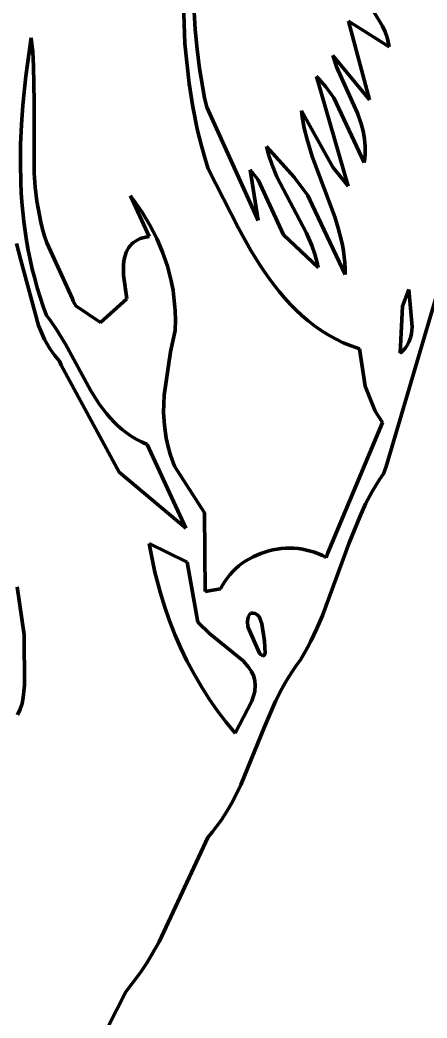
# Model space of a CAD drawing. Header units: millimetres. Extents: x 0 to 7.9, y 0 to 11.
# Drawn here: x 4.288 to 4.979, y 2.919 to 4.614 of the extents above; entities that cross this region are included whole.
import ezdxf

# ---------------------------------------------------------------- set-up
doc = ezdxf.new("R2010")
doc.units = ezdxf.units.MM
doc.layers.add('color#020202ff', color=7, linetype='CONTINUOUS', lineweight=100)
doc.layers.add('color#fefefeff', color=7, linetype='CONTINUOUS', lineweight=100)

msp = doc.modelspace()

# ---------------------------------------------------------------- linework, layer by layer
at = {"layer": 'color#020202ff'}
for p, q in [((4.5684, 4.5739), (4.5627, 4.75)), ((4.5829, 4.6479), (4.5859, 4.5979)), ((4.9038, 4.6038), (4.8874, 4.6308)), ((4.8814, 4.4786), (4.8458, 4.6119)), ((4.8458, 4.6119), (4.9148, 4.5686)), ((4.5859, 4.5979), (4.589, 4.5647)), ((4.9082, 4.5943), (4.9038, 4.6038)), ((4.2982, 4.5185), (4.3075, 4.5838)), ((4.3075, 4.5838), (4.31, 4.5598)), ((4.9117, 4.5844), (4.9082, 4.5943)), ((4.913, 4.5793), (4.9117, 4.5844)), ((4.9141, 4.574), (4.913, 4.5793)), ((4.5757, 4.5065), (4.5684, 4.5739)), ((4.589, 4.5647), (4.5932, 4.5316)), ((4.9148, 4.5686), (4.9141, 4.574)), ((4.31, 4.5598), (4.3115, 4.5357)), ((4.8259, 4.5348), (4.8196, 4.5536)), ((4.8196, 4.5536), (4.8814, 4.4786)), ((4.3115, 4.5357), (4.3123, 4.4752)), ((4.5932, 4.5316), (4.5957, 4.5151)), ((4.8611, 4.4561), (4.8259, 4.5348)), ((4.2931, 4.4692), (4.2982, 4.5185)), ((4.5957, 4.5151), (4.5986, 4.4986)), ((4.8455, 4.3316), (4.792, 4.5179)), ((4.792, 4.5179), (4.7962, 4.5137)), ((4.7962, 4.5137), (4.8077, 4.5006)), ((4.582, 4.4664), (4.5757, 4.5065)), ((4.5986, 4.4986), (4.6018, 4.4822)), ((4.8077, 4.5006), (4.8209, 4.4817)), ((4.6018, 4.4822), (4.6054, 4.4658)), ((4.8209, 4.4817), (4.8724, 4.3718)), ((4.2908, 4.4363), (4.2931, 4.4692)), ((4.3123, 4.4752), (4.3128, 4.3541)), ((4.59, 4.4266), (4.582, 4.4664)), ((4.6054, 4.4658), (4.6929, 4.2738)), ((4.7676, 4.4497), (4.7665, 4.4597)), ((4.7665, 4.4597), (4.8195, 4.3642)), ((4.7692, 4.4399), (4.7676, 4.4497)), ((4.8676, 4.4376), (4.8611, 4.4561)), ((4.2894, 4.4033), (4.2908, 4.4363)), ((4.5965, 4.4003), (4.59, 4.4266)), ((4.771, 4.4302), (4.7692, 4.4399)), ((4.7757, 4.4109), (4.771, 4.4302)), ((4.871, 4.4251), (4.8676, 4.4376)), ((4.7845, 4.3825), (4.7757, 4.4109)), ((4.8733, 4.4122), (4.871, 4.4251)), ((4.874, 4.4057), (4.8733, 4.4122)), ((4.2891, 4.3703), (4.2894, 4.4033)), ((4.6038, 4.3742), (4.5965, 4.4003)), ((4.7108, 4.3839), (4.707, 4.399)), ((4.707, 4.399), (4.7536, 4.3472)), ((4.8744, 4.3991), (4.874, 4.4057)), ((4.8742, 4.3857), (4.8745, 4.3924)), ((4.8745, 4.3924), (4.8744, 4.3991)), ((4.7157, 4.3693), (4.7108, 4.3839)), ((4.8228, 4.2796), (4.7845, 4.3825)), ((4.8724, 4.3718), (4.8735, 4.3788)), ((4.8735, 4.3788), (4.8742, 4.3857)), ((4.2899, 4.3374), (4.2891, 4.3703)), ((4.6078, 4.3612), (4.6038, 4.3742)), ((4.6594, 4.2604), (4.6078, 4.3612)), ((4.6929, 4.2738), (4.6791, 4.3595)), ((4.6791, 4.3595), (4.693, 4.3428)), ((4.7245, 4.348), (4.7157, 4.3693)), ((4.8195, 4.3642), (4.8455, 4.3316)), ((4.3128, 4.3541), (4.3145, 4.3301)), ((4.693, 4.3428), (4.7357, 4.2494)), ((4.7745, 4.2522), (4.7245, 4.348)), ((4.7536, 4.3472), (4.7769, 4.3161)), ((4.2907, 4.321), (4.2899, 4.3374)), ((4.3145, 4.3301), (4.3173, 4.3062)), ((4.2918, 4.3046), (4.2907, 4.321)), ((4.5078, 4.2462), (4.476, 4.3153)), ((4.476, 4.3153), (4.4812, 4.3086)), ((4.4812, 4.3086), (4.4959, 4.2877)), ((4.7769, 4.3161), (4.7844, 4.3003)), ((4.2933, 4.2882), (4.2918, 4.3046)), ((4.3173, 4.3062), (4.3192, 4.2943)), ((4.3192, 4.2943), (4.3214, 4.2825)), ((4.7844, 4.3003), (4.8406, 4.1817)), ((4.2951, 4.2719), (4.2933, 4.2882)), ((4.3214, 4.2825), (4.3239, 4.2707)), ((4.4959, 4.2877), (4.509, 4.2659)), ((4.8287, 4.2607), (4.8228, 4.2796)), ((4.2972, 4.2556), (4.2951, 4.2719)), ((4.3239, 4.2707), (4.3269, 4.2589)), ((4.3269, 4.2589), (4.3303, 4.2472)), ((4.509, 4.2659), (4.5206, 4.2432)), ((4.6805, 4.2228), (4.6594, 4.2604)), ((4.8337, 4.2414), (4.8287, 4.2607)), ((4.2997, 4.2394), (4.2972, 4.2556)), ((4.3026, 4.2232), (4.2997, 4.2394)), ((4.3303, 4.2472), (4.3341, 4.2355)), ((4.4844, 4.2386), (4.4883, 4.2408)), ((4.4883, 4.2408), (4.4925, 4.2427)), ((4.4925, 4.2427), (4.4972, 4.2442)), ((4.4972, 4.2442), (4.5023, 4.2454)), ((4.5023, 4.2454), (4.5078, 4.2462)), ((4.5206, 4.2432), (4.5305, 4.2198)), ((4.7357, 4.2494), (4.7945, 4.1937)), ((4.7836, 4.231), (4.7745, 4.2522)), ((4.8358, 4.2317), (4.8337, 4.2414)), ((4.2828, 4.2346), (4.2898, 4.2062)), ((4.3058, 4.2071), (4.3026, 4.2232)), ((4.3341, 4.2355), (4.3775, 4.1407)), ((4.4689, 4.2199), (4.4707, 4.2236)), ((4.4707, 4.2236), (4.4728, 4.2271)), ((4.4728, 4.2271), (4.4752, 4.2303)), ((4.4752, 4.2303), (4.4779, 4.2334)), ((4.4779, 4.2334), (4.481, 4.2361)), ((4.481, 4.2361), (4.4844, 4.2386)), ((4.6954, 4.1985), (4.6805, 4.2228)), ((4.7887, 4.2164), (4.7836, 4.231)), ((4.8375, 4.2219), (4.8358, 4.2317)), ((4.8389, 4.212), (4.8375, 4.2219)), ((4.2898, 4.2062), (4.32, 4.0949)), ((4.3094, 4.1911), (4.3058, 4.2071)), ((4.4641, 4.1991), (4.4653, 4.2078)), ((4.4653, 4.2078), (4.4675, 4.216)), ((4.4675, 4.216), (4.4689, 4.2199)), ((4.5305, 4.2198), (4.5387, 4.1957)), ((4.7929, 4.2014), (4.7887, 4.2164)), ((4.8399, 4.202), (4.8389, 4.212)), ((5.0138, 4.2089), (4.9097, 3.8558)), ((4.3135, 4.1751), (4.3094, 4.1911)), ((4.464, 4.1807), (4.4641, 4.1991)), ((4.5387, 4.1957), (4.545, 4.1711)), ((4.7033, 4.1866), (4.6954, 4.1985)), ((4.7945, 4.1937), (4.7929, 4.2014)), ((4.8405, 4.1919), (4.8399, 4.202)), ((4.8406, 4.1817), (4.8405, 4.1919)), ((4.3179, 4.1592), (4.3135, 4.1751)), ((4.47, 4.1404), (4.464, 4.1807)), ((4.545, 4.1711), (4.5482, 4.1544)), ((4.7114, 4.175), (4.7033, 4.1866)), ((4.7198, 4.1637), (4.7114, 4.175)), ((4.3227, 4.1434), (4.3179, 4.1592)), ((4.5482, 4.1544), (4.5504, 4.1376)), ((4.7285, 4.1527), (4.7198, 4.1637)), ((4.9482, 4.1564), (4.9375, 4.1278)), ((4.9543, 4.0931), (4.9482, 4.1564)), ((4.328, 4.1277), (4.3227, 4.1434)), ((4.3775, 4.1407), (4.3788, 4.1363)), ((4.4252, 4.1005), (4.47, 4.1404)), ((4.5504, 4.1376), (4.5518, 4.1207)), ((4.7376, 4.142), (4.7285, 4.1527)), ((4.7469, 4.1317), (4.7376, 4.142)), ((4.3337, 4.112), (4.328, 4.1277)), ((4.3788, 4.1363), (4.3831, 4.1287)), ((4.3831, 4.1287), (4.4252, 4.1005)), ((4.5518, 4.1207), (4.5522, 4.1037)), ((4.7567, 4.1218), (4.7469, 4.1317)), ((4.7668, 4.1123), (4.7567, 4.1218)), ((4.9375, 4.1278), (4.9337, 4.0483)), ((4.3396, 4.1044), (4.3337, 4.112)), ((4.3505, 4.0885), (4.3396, 4.1044)), ((4.5522, 4.1037), (4.5517, 4.0867)), ((4.7774, 4.1033), (4.7668, 4.1123)), ((4.7884, 4.0947), (4.7774, 4.1033)), ((4.32, 4.0949), (4.3303, 4.0716)), ((4.3656, 4.0635), (4.3505, 4.0885)), ((4.5517, 4.0867), (4.5437, 4.0507)), ((4.7999, 4.0867), (4.7884, 4.0947)), ((4.8118, 4.0792), (4.7999, 4.0867)), ((4.953, 4.0816), (4.9543, 4.0931)), ((4.3303, 4.0716), (4.3399, 4.0551)), ((4.8242, 4.0723), (4.8118, 4.0792)), ((4.8372, 4.066), (4.8242, 4.0723)), ((4.9485, 4.0671), (4.9512, 4.0742)), ((4.9512, 4.0742), (4.953, 4.0816)), ((4.3399, 4.0551), (4.3473, 4.0446)), ((4.4079, 3.9856), (4.3656, 4.0635)), ((4.8507, 4.0604), (4.8372, 4.066)), ((4.8648, 4.0554), (4.8507, 4.0604)), ((4.8742, 3.992), (4.8648, 4.0554)), ((4.937, 4.0511), (4.9399, 4.0541)), ((4.9399, 4.0541), (4.9425, 4.0572)), ((4.9425, 4.0572), (4.9448, 4.0604)), ((4.9448, 4.0604), (4.9485, 4.0671)), ((4.3473, 4.0446), (4.3556, 4.0345)), ((4.5437, 4.0507), (4.533, 3.9771)), ((4.9337, 4.0483), (4.937, 4.0511)), ((4.3556, 4.0345), (4.3582, 4.0276)), ((4.3582, 4.0276), (4.4568, 3.8458)), ((4.4181, 3.9691), (4.4079, 3.9856)), ((4.8914, 3.9499), (4.8742, 3.992)), ((4.4235, 3.9611), (4.4181, 3.9691)), ((4.533, 3.9771), (4.5323, 3.9475)), ((4.4292, 3.9534), (4.4235, 3.9611)), ((4.4351, 3.9459), (4.4292, 3.9534)), ((4.4413, 3.9386), (4.4351, 3.9459)), ((4.4477, 3.9316), (4.4413, 3.9386)), ((4.5323, 3.9475), (4.5336, 3.9255)), ((4.9039, 3.9302), (4.8914, 3.9499)), ((4.4546, 3.925), (4.4477, 3.9316)), ((4.4618, 3.9187), (4.4546, 3.925)), ((4.4694, 3.9127), (4.4618, 3.9187)), ((4.5336, 3.9255), (4.5367, 3.9036)), ((4.8107, 3.7092), (4.9039, 3.9302)), ((4.4774, 3.9072), (4.4694, 3.9127)), ((4.4859, 3.902), (4.4774, 3.9072)), ((4.4949, 3.8973), (4.4859, 3.902)), ((4.5367, 3.9036), (4.5399, 3.8891)), ((4.5044, 3.8931), (4.4949, 3.8973)), ((4.5699, 3.751), (4.5044, 3.8931)), ((4.5399, 3.8891), (4.5441, 3.8747)), ((4.5441, 3.8747), (4.5506, 3.8561)), ((4.5506, 3.8561), (4.6015, 3.777)), ((4.9097, 3.8558), (4.9052, 3.8434)), ((4.4568, 3.8458), (4.5699, 3.751)), ((4.8985, 3.8335), (4.8922, 3.8233)), ((4.9052, 3.8434), (4.8985, 3.8335)), ((4.8922, 3.8233), (4.8862, 3.813)), ((4.8862, 3.813), (4.8751, 3.792)), ((4.8751, 3.792), (4.865, 3.7704)), ((4.6015, 3.777), (4.6025, 3.6432)), ((4.865, 3.7704), (4.847, 3.7262)), ((4.508, 3.7249), (4.5101, 3.7127)), ((4.5724, 3.693), (4.508, 3.7249)), ((4.7109, 3.7123), (4.7178, 3.714)), ((4.7178, 3.714), (4.7249, 3.7153)), ((4.7249, 3.7153), (4.732, 3.7162)), ((4.732, 3.7162), (4.7392, 3.7167)), ((4.7392, 3.7167), (4.7464, 3.7169)), ((4.7464, 3.7169), (4.7535, 3.7167)), ((4.7535, 3.7167), (4.7607, 3.7161)), ((4.7607, 3.7161), (4.7678, 3.7151)), ((4.7678, 3.7151), (4.7748, 3.7138)), ((4.7748, 3.7138), (4.7818, 3.712)), ((4.847, 3.7262), (4.8017, 3.6025)), ((4.5101, 3.7127), (4.5175, 3.6763)), ((4.6717, 3.6952), (4.6778, 3.6989)), ((4.6778, 3.6989), (4.6841, 3.7023)), ((4.6841, 3.7023), (4.6905, 3.7053)), ((4.6905, 3.7053), (4.6972, 3.708)), ((4.6972, 3.708), (4.704, 3.7104)), ((4.704, 3.7104), (4.7109, 3.7123)), ((4.7818, 3.712), (4.7886, 3.7099)), ((4.7886, 3.7099), (4.7953, 3.7073)), ((4.7953, 3.7073), (4.8019, 3.7043)), ((4.8019, 3.7043), (4.8083, 3.701)), ((4.8083, 3.701), (4.8107, 3.7092)), ((4.5903, 3.5911), (4.5724, 3.693)), ((4.6496, 3.6772), (4.6548, 3.6822)), ((4.6548, 3.6822), (4.6601, 3.6868)), ((4.6601, 3.6868), (4.6658, 3.6912)), ((4.6658, 3.6912), (4.6717, 3.6952)), ((4.5175, 3.6763), (4.5269, 3.6404)), ((4.6362, 3.6604), (4.6404, 3.6663)), ((4.6404, 3.6663), (4.6448, 3.6719)), ((4.6448, 3.6719), (4.6496, 3.6772)), ((4.2957, 3.5697), (4.2837, 3.6513)), ((4.6025, 3.6432), (4.629, 3.6476)), ((4.629, 3.6476), (4.6324, 3.6541)), ((4.6324, 3.6541), (4.6362, 3.6604)), ((4.5269, 3.6404), (4.5342, 3.6168)), ((4.5342, 3.6168), (4.5423, 3.5935)), ((4.6759, 3.5997), (4.6744, 3.5927)), ((4.6781, 3.6043), (4.6759, 3.5997)), ((4.6796, 3.6065), (4.6781, 3.6043)), ((4.6838, 3.6067), (4.6796, 3.6065)), ((4.6875, 3.6059), (4.6838, 3.6067)), ((4.6906, 3.6044), (4.6875, 3.6059)), ((4.6942, 3.6008), (4.6906, 3.6044)), ((4.6992, 3.5883), (4.6942, 3.6008)), ((4.8017, 3.6025), (4.7923, 3.5805)), ((4.5423, 3.5935), (4.5513, 3.5705)), ((4.6102, 3.572), (4.5903, 3.5911)), ((4.6744, 3.5927), (4.675, 3.5831)), ((4.675, 3.5831), (4.6948, 3.5388)), ((4.7028, 3.5628), (4.6992, 3.5883)), ((4.7923, 3.5805), (4.782, 3.5589)), ((4.2964, 3.4843), (4.2957, 3.5697)), ((4.5513, 3.5705), (4.5611, 3.5479)), ((4.6674, 3.5255), (4.6102, 3.572)), ((4.7036, 3.559), (4.7028, 3.5628)), ((4.5611, 3.5479), (4.5718, 3.5257)), ((4.7045, 3.5388), (4.7036, 3.559)), ((4.7765, 3.5483), (4.7707, 3.5378)), ((4.782, 3.5589), (4.7765, 3.5483)), ((4.6948, 3.5388), (4.6962, 3.5372)), ((4.6962, 3.5372), (4.6975, 3.536)), ((4.6975, 3.536), (4.6987, 3.5351)), ((4.6987, 3.5351), (4.6998, 3.5346)), ((4.6998, 3.5346), (4.7007, 3.5343)), ((4.7007, 3.5343), (4.7023, 3.5346)), ((4.7023, 3.5346), (4.7034, 3.5357)), ((4.7034, 3.5357), (4.7045, 3.5388)), ((4.7647, 3.5275), (4.7576, 3.518)), ((4.7707, 3.5378), (4.7647, 3.5275)), ((4.5718, 3.5257), (4.5833, 3.5039)), ((4.6761, 3.515), (4.6674, 3.5255)), ((4.6812, 3.5072), (4.6761, 3.515)), ((4.7576, 3.518), (4.7509, 3.5082)), ((4.5833, 3.5039), (4.5957, 3.4826)), ((4.6855, 3.4988), (4.6812, 3.5072)), ((4.687, 3.4914), (4.6855, 3.4988)), ((4.7446, 3.4983), (4.7386, 3.4881)), ((4.7509, 3.5082), (4.7446, 3.4983)), ((4.2941, 3.4634), (4.2964, 3.4843)), ((4.5957, 3.4826), (4.6089, 3.4618)), ((4.6868, 3.4737), (4.6876, 3.4842)), ((4.6876, 3.4842), (4.687, 3.4914)), ((4.7329, 3.4778), (4.7224, 3.4568)), ((4.7386, 3.4881), (4.7329, 3.4778)), ((4.2919, 3.4532), (4.2941, 3.4634)), ((4.6089, 3.4618), (4.623, 3.4414)), ((4.6821, 3.4568), (4.6868, 3.4737)), ((4.2845, 3.4338), (4.2887, 3.4434)), ((4.2887, 3.4434), (4.2919, 3.4532)), ((4.6537, 3.4025), (4.6821, 3.4568)), ((4.7224, 3.4568), (4.7037, 3.4134)), ((4.623, 3.4414), (4.6379, 3.4217)), ((4.6379, 3.4217), (4.6537, 3.4025)), ((4.7037, 3.4134), (4.6635, 3.3149)), ((4.6635, 3.3149), (4.6532, 3.2938)), ((4.6532, 3.2938), (4.6477, 3.2834)), ((4.6418, 3.2733), (4.6357, 3.2633)), ((4.6477, 3.2834), (4.6418, 3.2733)), ((4.6357, 3.2633), (4.6291, 3.2535)), ((4.6222, 3.2439), (4.6149, 3.2346)), ((4.6291, 3.2535), (4.6222, 3.2439)), ((4.6071, 3.2255), (4.5248, 3.0484)), ((4.6149, 3.2346), (4.6071, 3.2255)), ((4.5248, 3.0484), (4.5042, 3.013)), ((4.5042, 3.013), (4.4929, 2.996)), ((4.4929, 2.996), (4.4808, 2.9794)), ((4.4808, 2.9794), (4.4679, 2.9634)), ((4.4679, 2.9634), (4.3649, 2.7603))]:
    msp.add_line(p, q, dxfattribs=at)
at = {"layer": 'color#fefefeff'}
for p, q in [((4.5627, 4.75), (4.5684, 4.5739)), ((4.5859, 4.5979), (4.5829, 4.6479)), ((4.8874, 4.6308), (4.9038, 4.6038)), ((4.9148, 4.5686), (4.8458, 4.6119)), ((4.8458, 4.6119), (4.8814, 4.4786)), ((4.589, 4.5647), (4.5859, 4.5979)), ((4.9038, 4.6038), (4.9082, 4.5943)), ((4.3075, 4.5838), (4.2982, 4.5185)), ((4.31, 4.5598), (4.3075, 4.5838)), ((4.9082, 4.5943), (4.9117, 4.5844)), ((4.9117, 4.5844), (4.913, 4.5793)), ((4.913, 4.5793), (4.9141, 4.574)), ((4.5684, 4.5739), (4.5757, 4.5065)), ((4.5932, 4.5316), (4.589, 4.5647)), ((4.9141, 4.574), (4.9148, 4.5686)), ((4.3115, 4.5357), (4.31, 4.5598)), ((4.8814, 4.4786), (4.8196, 4.5536)), ((4.8196, 4.5536), (4.8259, 4.5348)), ((4.3123, 4.4752), (4.3115, 4.5357)), ((4.5957, 4.5151), (4.5932, 4.5316)), ((4.8259, 4.5348), (4.8611, 4.4561)), ((4.2982, 4.5185), (4.2931, 4.4692)), ((4.5986, 4.4986), (4.5957, 4.5151)), ((4.7962, 4.5137), (4.792, 4.5179)), ((4.792, 4.5179), (4.8455, 4.3316)), ((4.8077, 4.5006), (4.7962, 4.5137)), ((4.5757, 4.5065), (4.582, 4.4664)), ((4.6018, 4.4822), (4.5986, 4.4986)), ((4.8209, 4.4817), (4.8077, 4.5006)), ((4.6054, 4.4658), (4.6018, 4.4822)), ((4.8724, 4.3718), (4.8209, 4.4817)), ((4.2931, 4.4692), (4.2908, 4.4363)), ((4.3128, 4.3541), (4.3123, 4.4752)), ((4.582, 4.4664), (4.59, 4.4266)), ((4.6929, 4.2738), (4.6054, 4.4658)), ((4.8195, 4.3642), (4.7665, 4.4597)), ((4.7665, 4.4597), (4.7676, 4.4497)), ((4.7676, 4.4497), (4.7692, 4.4399)), ((4.8611, 4.4561), (4.8676, 4.4376)), ((4.2908, 4.4363), (4.2894, 4.4033)), ((4.59, 4.4266), (4.5965, 4.4003)), ((4.7692, 4.4399), (4.771, 4.4302)), ((4.771, 4.4302), (4.7757, 4.4109)), ((4.8676, 4.4376), (4.871, 4.4251)), ((4.7757, 4.4109), (4.7845, 4.3825)), ((4.871, 4.4251), (4.8733, 4.4122)), ((4.8733, 4.4122), (4.874, 4.4057)), ((4.2894, 4.4033), (4.2891, 4.3703)), ((4.5965, 4.4003), (4.6038, 4.3742)), ((4.7536, 4.3472), (4.707, 4.399)), ((4.707, 4.399), (4.7108, 4.3839)), ((4.874, 4.4057), (4.8744, 4.3991)), ((4.8745, 4.3924), (4.8742, 4.3857)), ((4.8744, 4.3991), (4.8745, 4.3924)), ((4.7108, 4.3839), (4.7157, 4.3693)), ((4.7845, 4.3825), (4.8228, 4.2796)), ((4.8735, 4.3788), (4.8724, 4.3718)), ((4.8742, 4.3857), (4.8735, 4.3788)), ((4.2891, 4.3703), (4.2899, 4.3374)), ((4.6038, 4.3742), (4.6078, 4.3612)), ((4.6078, 4.3612), (4.6594, 4.2604)), ((4.693, 4.3428), (4.6791, 4.3595)), ((4.6791, 4.3595), (4.6929, 4.2738)), ((4.7157, 4.3693), (4.7245, 4.348)), ((4.8455, 4.3316), (4.8195, 4.3642)), ((4.3145, 4.3301), (4.3128, 4.3541)), ((4.7357, 4.2494), (4.693, 4.3428)), ((4.7245, 4.348), (4.7745, 4.2522)), ((4.7769, 4.3161), (4.7536, 4.3472)), ((4.2899, 4.3374), (4.2907, 4.321)), ((4.3173, 4.3062), (4.3145, 4.3301)), ((4.2907, 4.321), (4.2918, 4.3046)), ((4.4812, 4.3086), (4.476, 4.3153)), ((4.476, 4.3153), (4.5078, 4.2462)), ((4.4959, 4.2877), (4.4812, 4.3086)), ((4.7844, 4.3003), (4.7769, 4.3161)), ((4.2918, 4.3046), (4.2933, 4.2882)), ((4.3192, 4.2943), (4.3173, 4.3062)), ((4.3214, 4.2825), (4.3192, 4.2943)), ((4.8406, 4.1817), (4.7844, 4.3003)), ((4.2933, 4.2882), (4.2951, 4.2719)), ((4.3239, 4.2707), (4.3214, 4.2825)), ((4.509, 4.2659), (4.4959, 4.2877)), ((4.8228, 4.2796), (4.8287, 4.2607)), ((4.2951, 4.2719), (4.2972, 4.2556)), ((4.3269, 4.2589), (4.3239, 4.2707)), ((4.3303, 4.2472), (4.3269, 4.2589)), ((4.5206, 4.2432), (4.509, 4.2659)), ((4.6594, 4.2604), (4.6805, 4.2228)), ((4.8287, 4.2607), (4.8337, 4.2414)), ((4.2972, 4.2556), (4.2997, 4.2394)), ((4.2997, 4.2394), (4.3026, 4.2232)), ((4.3341, 4.2355), (4.3303, 4.2472)), ((4.4883, 4.2408), (4.4844, 4.2386)), ((4.4925, 4.2427), (4.4883, 4.2408)), ((4.4972, 4.2442), (4.4925, 4.2427)), ((4.5023, 4.2454), (4.4972, 4.2442)), ((4.5078, 4.2462), (4.5023, 4.2454)), ((4.5305, 4.2198), (4.5206, 4.2432)), ((4.7945, 4.1937), (4.7357, 4.2494)), ((4.7745, 4.2522), (4.7836, 4.231)), ((4.8337, 4.2414), (4.8358, 4.2317)), ((4.2898, 4.2062), (4.2828, 4.2346)), ((4.3026, 4.2232), (4.3058, 4.2071)), ((4.3775, 4.1407), (4.3341, 4.2355)), ((4.4707, 4.2236), (4.4689, 4.2199)), ((4.4728, 4.2271), (4.4707, 4.2236)), ((4.4752, 4.2303), (4.4728, 4.2271)), ((4.4779, 4.2334), (4.4752, 4.2303)), ((4.481, 4.2361), (4.4779, 4.2334)), ((4.4844, 4.2386), (4.481, 4.2361)), ((4.6805, 4.2228), (4.6954, 4.1985)), ((4.7836, 4.231), (4.7887, 4.2164)), ((4.8358, 4.2317), (4.8375, 4.2219)), ((4.8375, 4.2219), (4.8389, 4.212)), ((4.32, 4.0949), (4.2898, 4.2062)), ((4.3058, 4.2071), (4.3094, 4.1911)), ((4.4653, 4.2078), (4.4641, 4.1991)), ((4.4675, 4.216), (4.4653, 4.2078)), ((4.4689, 4.2199), (4.4675, 4.216)), ((4.5387, 4.1957), (4.5305, 4.2198)), ((4.7887, 4.2164), (4.7929, 4.2014)), ((4.8389, 4.212), (4.8399, 4.202)), ((4.9097, 3.8558), (5.0138, 4.2089)), ((4.3094, 4.1911), (4.3135, 4.1751)), ((4.4641, 4.1991), (4.464, 4.1807)), ((4.545, 4.1711), (4.5387, 4.1957)), ((4.6954, 4.1985), (4.7033, 4.1866)), ((4.7929, 4.2014), (4.7945, 4.1937)), ((4.8399, 4.202), (4.8405, 4.1919)), ((4.8405, 4.1919), (4.8406, 4.1817)), ((4.3135, 4.1751), (4.3179, 4.1592)), ((4.464, 4.1807), (4.47, 4.1404)), ((4.5482, 4.1544), (4.545, 4.1711)), ((4.7033, 4.1866), (4.7114, 4.175)), ((4.7114, 4.175), (4.7198, 4.1637)), ((4.3179, 4.1592), (4.3227, 4.1434)), ((4.5504, 4.1376), (4.5482, 4.1544)), ((4.7198, 4.1637), (4.7285, 4.1527)), ((4.9375, 4.1278), (4.9482, 4.1564)), ((4.9482, 4.1564), (4.9543, 4.0931)), ((4.3227, 4.1434), (4.328, 4.1277)), ((4.3788, 4.1363), (4.3775, 4.1407)), ((4.47, 4.1404), (4.4252, 4.1005)), ((4.5518, 4.1207), (4.5504, 4.1376)), ((4.7285, 4.1527), (4.7376, 4.142)), ((4.7376, 4.142), (4.7469, 4.1317)), ((4.328, 4.1277), (4.3337, 4.112)), ((4.3831, 4.1287), (4.3788, 4.1363)), ((4.4252, 4.1005), (4.3831, 4.1287)), ((4.5522, 4.1037), (4.5518, 4.1207)), ((4.7469, 4.1317), (4.7567, 4.1218)), ((4.7567, 4.1218), (4.7668, 4.1123)), ((4.9337, 4.0483), (4.9375, 4.1278)), ((4.3337, 4.112), (4.3396, 4.1044)), ((4.3396, 4.1044), (4.3505, 4.0885)), ((4.5517, 4.0867), (4.5522, 4.1037)), ((4.7668, 4.1123), (4.7774, 4.1033)), ((4.7774, 4.1033), (4.7884, 4.0947)), ((4.3303, 4.0716), (4.32, 4.0949)), ((4.3505, 4.0885), (4.3656, 4.0635)), ((4.5437, 4.0507), (4.5517, 4.0867)), ((4.7884, 4.0947), (4.7999, 4.0867)), ((4.7999, 4.0867), (4.8118, 4.0792)), ((4.9543, 4.0931), (4.953, 4.0816)), ((4.3399, 4.0551), (4.3303, 4.0716)), ((4.8118, 4.0792), (4.8242, 4.0723)), ((4.8242, 4.0723), (4.8372, 4.066)), ((4.9512, 4.0742), (4.9485, 4.0671)), ((4.953, 4.0816), (4.9512, 4.0742)), ((4.3473, 4.0446), (4.3399, 4.0551)), ((4.3656, 4.0635), (4.4079, 3.9856)), ((4.8372, 4.066), (4.8507, 4.0604)), ((4.8507, 4.0604), (4.8648, 4.0554)), ((4.8648, 4.0554), (4.8742, 3.992)), ((4.9399, 4.0541), (4.937, 4.0511)), ((4.9425, 4.0572), (4.9399, 4.0541)), ((4.9448, 4.0604), (4.9425, 4.0572)), ((4.9485, 4.0671), (4.9448, 4.0604)), ((4.3556, 4.0345), (4.3473, 4.0446)), ((4.533, 3.9771), (4.5437, 4.0507)), ((4.937, 4.0511), (4.9337, 4.0483)), ((4.3582, 4.0276), (4.3556, 4.0345)), ((4.4568, 3.8458), (4.3582, 4.0276)), ((4.4079, 3.9856), (4.4181, 3.9691)), ((4.8742, 3.992), (4.8914, 3.9499)), ((4.4181, 3.9691), (4.4235, 3.9611)), ((4.5323, 3.9475), (4.533, 3.9771)), ((4.4235, 3.9611), (4.4292, 3.9534)), ((4.4292, 3.9534), (4.4351, 3.9459)), ((4.4351, 3.9459), (4.4413, 3.9386)), ((4.4413, 3.9386), (4.4477, 3.9316)), ((4.5336, 3.9255), (4.5323, 3.9475)), ((4.8914, 3.9499), (4.9039, 3.9302)), ((4.4477, 3.9316), (4.4546, 3.925)), ((4.4546, 3.925), (4.4618, 3.9187)), ((4.4618, 3.9187), (4.4694, 3.9127)), ((4.5367, 3.9036), (4.5336, 3.9255)), ((4.9039, 3.9302), (4.8107, 3.7092)), ((4.4694, 3.9127), (4.4774, 3.9072)), ((4.4774, 3.9072), (4.4859, 3.902)), ((4.4859, 3.902), (4.4949, 3.8973)), ((4.5399, 3.8891), (4.5367, 3.9036)), ((4.4949, 3.8973), (4.5044, 3.8931)), ((4.5044, 3.8931), (4.5699, 3.751)), ((4.5441, 3.8747), (4.5399, 3.8891)), ((4.5506, 3.8561), (4.5441, 3.8747)), ((4.6015, 3.777), (4.5506, 3.8561)), ((4.9052, 3.8434), (4.9097, 3.8558)), ((4.5699, 3.751), (4.4568, 3.8458)), ((4.8922, 3.8233), (4.8985, 3.8335)), ((4.8985, 3.8335), (4.9052, 3.8434)), ((4.8862, 3.813), (4.8922, 3.8233)), ((4.8751, 3.792), (4.8862, 3.813)), ((4.865, 3.7704), (4.8751, 3.792)), ((4.6025, 3.6432), (4.6015, 3.777)), ((4.847, 3.7262), (4.865, 3.7704)), ((4.508, 3.7249), (4.5724, 3.693)), ((4.5101, 3.7127), (4.508, 3.7249)), ((4.7178, 3.714), (4.7109, 3.7123)), ((4.7249, 3.7153), (4.7178, 3.714)), ((4.732, 3.7162), (4.7249, 3.7153)), ((4.7392, 3.7167), (4.732, 3.7162)), ((4.7464, 3.7169), (4.7392, 3.7167)), ((4.7535, 3.7167), (4.7464, 3.7169)), ((4.7607, 3.7161), (4.7535, 3.7167)), ((4.7678, 3.7151), (4.7607, 3.7161)), ((4.7748, 3.7138), (4.7678, 3.7151)), ((4.7818, 3.712), (4.7748, 3.7138)), ((4.8017, 3.6025), (4.847, 3.7262)), ((4.5175, 3.6763), (4.5101, 3.7127)), ((4.6778, 3.6989), (4.6717, 3.6952)), ((4.6841, 3.7023), (4.6778, 3.6989)), ((4.6905, 3.7053), (4.6841, 3.7023)), ((4.6972, 3.708), (4.6905, 3.7053)), ((4.704, 3.7104), (4.6972, 3.708)), ((4.7109, 3.7123), (4.704, 3.7104)), ((4.7886, 3.7099), (4.7818, 3.712)), ((4.7953, 3.7073), (4.7886, 3.7099)), ((4.8019, 3.7043), (4.7953, 3.7073)), ((4.8083, 3.701), (4.8019, 3.7043)), ((4.8107, 3.7092), (4.8083, 3.701)), ((4.5724, 3.693), (4.5903, 3.5911)), ((4.6548, 3.6822), (4.6496, 3.6772)), ((4.6601, 3.6868), (4.6548, 3.6822)), ((4.6658, 3.6912), (4.6601, 3.6868)), ((4.6717, 3.6952), (4.6658, 3.6912)), ((4.5269, 3.6404), (4.5175, 3.6763)), ((4.6404, 3.6663), (4.6362, 3.6604)), ((4.6448, 3.6719), (4.6404, 3.6663)), ((4.6496, 3.6772), (4.6448, 3.6719)), ((4.2837, 3.6513), (4.2957, 3.5697)), ((4.629, 3.6476), (4.6025, 3.6432)), ((4.6324, 3.6541), (4.629, 3.6476)), ((4.6362, 3.6604), (4.6324, 3.6541)), ((4.5342, 3.6168), (4.5269, 3.6404)), ((4.5423, 3.5935), (4.5342, 3.6168)), ((4.6744, 3.5927), (4.6759, 3.5997)), ((4.6759, 3.5997), (4.6781, 3.6043)), ((4.6781, 3.6043), (4.6796, 3.6065)), ((4.6796, 3.6065), (4.6838, 3.6067)), ((4.6838, 3.6067), (4.6875, 3.6059)), ((4.6875, 3.6059), (4.6906, 3.6044)), ((4.6906, 3.6044), (4.6942, 3.6008)), ((4.6942, 3.6008), (4.6992, 3.5883)), ((4.7923, 3.5805), (4.8017, 3.6025)), ((4.5513, 3.5705), (4.5423, 3.5935)), ((4.5903, 3.5911), (4.6102, 3.572)), ((4.675, 3.5831), (4.6744, 3.5927)), ((4.6948, 3.5388), (4.675, 3.5831)), ((4.6992, 3.5883), (4.7028, 3.5628)), ((4.782, 3.5589), (4.7923, 3.5805)), ((4.2957, 3.5697), (4.2964, 3.4843)), ((4.5611, 3.5479), (4.5513, 3.5705)), ((4.6102, 3.572), (4.6674, 3.5255)), ((4.7028, 3.5628), (4.7036, 3.559)), ((4.5718, 3.5257), (4.5611, 3.5479)), ((4.7036, 3.559), (4.7045, 3.5388)), ((4.7707, 3.5378), (4.7765, 3.5483)), ((4.7765, 3.5483), (4.782, 3.5589)), ((4.6962, 3.5372), (4.6948, 3.5388)), ((4.6975, 3.536), (4.6962, 3.5372)), ((4.6987, 3.5351), (4.6975, 3.536)), ((4.6998, 3.5346), (4.6987, 3.5351)), ((4.7007, 3.5343), (4.6998, 3.5346)), ((4.7023, 3.5346), (4.7007, 3.5343)), ((4.7034, 3.5357), (4.7023, 3.5346)), ((4.7045, 3.5388), (4.7034, 3.5357)), ((4.7576, 3.518), (4.7647, 3.5275)), ((4.7647, 3.5275), (4.7707, 3.5378)), ((4.5833, 3.5039), (4.5718, 3.5257)), ((4.6674, 3.5255), (4.6761, 3.515)), ((4.6761, 3.515), (4.6812, 3.5072)), ((4.7509, 3.5082), (4.7576, 3.518)), ((4.5957, 3.4826), (4.5833, 3.5039)), ((4.6812, 3.5072), (4.6855, 3.4988)), ((4.6855, 3.4988), (4.687, 3.4914)), ((4.7386, 3.4881), (4.7446, 3.4983)), ((4.7446, 3.4983), (4.7509, 3.5082)), ((4.2964, 3.4843), (4.2941, 3.4634)), ((4.6089, 3.4618), (4.5957, 3.4826)), ((4.6876, 3.4842), (4.6868, 3.4737)), ((4.687, 3.4914), (4.6876, 3.4842)), ((4.7224, 3.4568), (4.7329, 3.4778)), ((4.7329, 3.4778), (4.7386, 3.4881)), ((4.2941, 3.4634), (4.2919, 3.4532)), ((4.623, 3.4414), (4.6089, 3.4618)), ((4.6868, 3.4737), (4.6821, 3.4568)), ((4.2887, 3.4434), (4.2845, 3.4338)), ((4.2919, 3.4532), (4.2887, 3.4434)), ((4.6821, 3.4568), (4.6537, 3.4025)), ((4.7037, 3.4134), (4.7224, 3.4568)), ((4.6379, 3.4217), (4.623, 3.4414)), ((4.6537, 3.4025), (4.6379, 3.4217)), ((4.6635, 3.3149), (4.7037, 3.4134)), ((4.6532, 3.2938), (4.6635, 3.3149)), ((4.6477, 3.2834), (4.6532, 3.2938)), ((4.6357, 3.2633), (4.6418, 3.2733)), ((4.6418, 3.2733), (4.6477, 3.2834)), ((4.6291, 3.2535), (4.6357, 3.2633)), ((4.6149, 3.2346), (4.6222, 3.2439)), ((4.6222, 3.2439), (4.6291, 3.2535)), ((4.5248, 3.0484), (4.6071, 3.2255)), ((4.6071, 3.2255), (4.6149, 3.2346)), ((4.5042, 3.013), (4.5248, 3.0484)), ((4.4929, 2.996), (4.5042, 3.013)), ((4.4808, 2.9794), (4.4929, 2.996)), ((4.4679, 2.9634), (4.4808, 2.9794)), ((4.3649, 2.7603), (4.4679, 2.9634))]:
    msp.add_line(p, q, dxfattribs=at)

doc.saveas('drawing.dxf')
